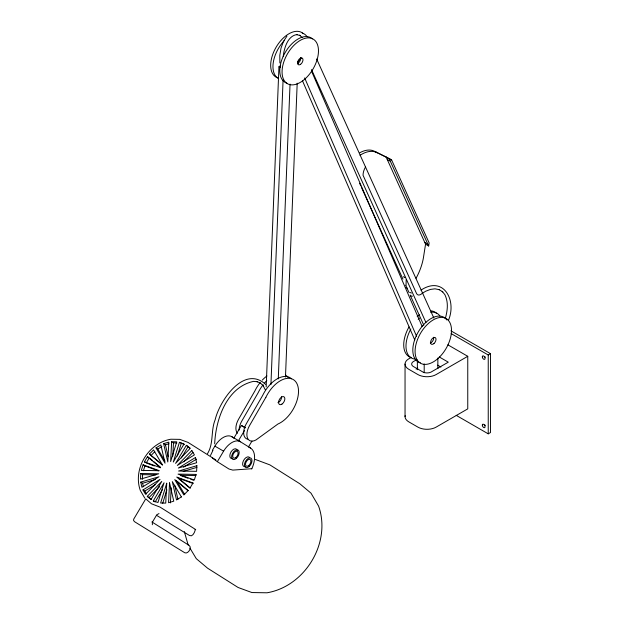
<?xml version="1.0" encoding="UTF-8"?>
<svg xmlns="http://www.w3.org/2000/svg" width="624" height="624" viewBox="0 0 624 624"><rect width="100%" height="100%" fill="white"/><g stroke="black" fill="none" stroke-linecap="round" stroke-linejoin="round"><path stroke-width="0.94" d="M152.342 524.737L152.396 522.155L156.772 514.792L158.987 513.575M266.183 386.88L278.951 66.784L280.566 65.933M270.925 384.641L283.078 80.114M278.281 378.893L290.043 84.092M285.472 377.036L297.196 83.203M297.976 63.749L298.054 61.799M170.438 502.905L171.187 487.781M140.782 473.499L140.494 479.138L158.746 473.788L140.782 473.499L142.607 474.646L155.852 474.856M142.373 479.349L142.607 474.646M171.647 441.737L170.625 461.565L176.764 441.823L171.647 441.737L173.472 442.9L176.881 442.954M172.793 456.113L173.472 442.9M406.201 279.529L406.052 285.168M214.679 443.836C215.764 418.759 227.081 386.997 253.601 381.365L257.65 381.779L256.893 381.545L260.66 383.237M359.861 152.708A31.442 18.151 -60 0 1 374.891 151.492L386.123 157.006L425.56 244.179L423.735 255.739A42.939 24.788 -60 0 1 416.068 278.242M425.56 244.179L428.665 245.973L429.148 242.915L391.599 159.908L374.891 151.492M283.241 56.363C284.193 47.822 287.843 35.599 297.172 34.546L296.829 34.632M445.341 318.56C447.533 310.261 448.609 302.578 444.881 294.684L442.198 291.353L442.775 291.907L439.078 289.583L439.452 289.739L435.029 288.826L430.42 289.427L425.654 291.244L422.479 293.218M448.656 319.839C456.815 299.793 443.235 275.379 420.974 290.129M162.724 503.256L166.881 489.785M143.075 464.786L141.336 470.41L159.299 470.699L143.075 464.786L144.908 465.941L158.426 470.87M143.419 470.761L144.908 465.941M179.431 442.315L173.293 462.049L184.057 443.999L179.431 442.315L184.337 444.592M177.349 456.027L181.256 443.469M212.963 450.333L210.491 455.481M251.729 468.913L252.658 466.752A20.42 11.794 -60 0 0 250.591 448.087L238.532 440.591L244.475 430.599M207.472 453.726C213.868 443.453 210.678 430.661 215.171 419.702C219.64 400.6 244.124 364.619 265.606 384.376M153.332 500.838L164.057 482.765L157.95 502.523L153.332 500.838L155.158 501.985L162.466 489.661M145.61 462.61L144.394 461.838L147.451 456.698L148.668 457.47M149.284 457.852L146.219 462.992L154.331 465.949M186.35 445.325L175.586 463.375L190.102 448.477L186.35 445.325L190.047 448.055M181.319 457.969L188.167 446.48M212.48 450.185L214.89 446.137A17.02 9.828 -60 0 1 231.902 436.761L240.614 441.792A17.02 9.828 -60 0 0 223.603 451.168L217.347 461.69L228.953 469.006L232.791 470.106L251.823 468.71M233.984 437.962L241.41 425.474L245.201 427.666M151.913 521.937L189.056 545.353C192.371 547.451 187.98 554.58 184.681 552.708L134.768 521.836L133.606 520.603L133.684 519.199L145.743 498.865L151.484 503.786L160.04 507.101L195.304 529.316C195.32 530.689 192.894 537.576 189.509 535.517L156.491 515.284M251.979 441.059L248.508 446.885L250.591 448.087M286.931 36.122L283.475 41.434L281.026 48.064L279.802 55.364L279.872 62.962M195.71 529.628L195.156 529.542M301.376 58.009L297.695 61.846L298.467 63.632M149.417 454.132L153.543 449.881L162.583 465.184L149.417 454.132L162.217 464.498M151.25 455.286L154.783 451.643M147.28 496.361L161.764 481.439L151.031 499.512L147.28 496.361L151.616 499.606M149.113 497.507L159.643 486.658M183.76 461.846L192.995 452.361M142.974 489.949L160.025 479.38L145.548 494.309L142.974 489.949L144.799 491.096L146.523 493.997M144.799 491.096L155.36 484.552M156.008 447.899L160.867 444.896L165.048 463.195L156.008 447.899L157.833 449.054L164.97 461.128M157.833 449.054L161.881 446.55M183.425 467.197L196.451 459.163M411.317 357.357L408.821 358.8A12.878 7.433 0 0 0 408.821 369.307L417.924 374.564A12.878 7.433 0 0 0 436.129 374.564L467.758 356.304L467.758 408.868L436.129 427.128A12.878 7.433 0 0 1 417.924 427.128L408.821 421.871A12.878 7.433 0 0 1 405.155 415.646M416.13 359.954L412.948 361.85A6.271 3.619 0 0 0 412.948 366.257L423.205 372.185A6.271 3.619 0 0 0 430.849 372.185L448.282 362.17L439.28 356.975M416.13 369.08L417.791 368.121M451.152 333.583L488.241 354.994L490.519 353.675L490.519 432.518L488.241 433.836L456.206 415.342M163.621 443.656L168.823 442.135L167.801 461.955L163.621 443.656L165.446 444.811L168.16 456.706M165.446 444.811L168.917 443.797M140.743 482.118L158.995 476.759L141.937 487.328L140.743 482.118L142.576 483.265L143.372 486.736M142.576 483.265L155.353 479.513M183.167 471.377L196.88 467.384M180.812 475.277L195.975 475.543M404.929 277.368L405.366 277.399M410.553 295.846L412.519 296.197M296.462 34.593L300.214 35.576L299.512 35.162L302.18 37.565M404.485 277.29L403.346 276.736M255.294 459.436L269.825 464.857L299.793 483.748L311.017 493.178L318.591 506.087C331.57 542.662 305.042 586.349 267.01 592.792L251.901 592.55L238.087 587.48L207.542 568.168L196.279 558.652L189.985 548.168M212.277 457.993L217.347 461.69M144.394 461.838L160.618 467.75L147.451 456.698M180.773 475.589L187.996 478.234M190.71 479.216L193.417 480.207M193.003 483.483L178.55 478.21L190.289 488.054M409.851 292.406L411.419 293.069M386.123 157.006L391.599 159.908M278.951 66.784L280.472 67.657M387.231 159.448L390.335 161.242M424.788 242.455L427.892 244.249M405.974 287.492L407.605 288.436M450.895 330.806L490.519 353.675M447.892 344.838L467.758 356.304M437.65 365.157L440.918 367.045M214.89 446.137L223.603 451.168M241.41 425.474L245.248 427.9M231.902 436.761L234.203 438.212M215.779 459.888L188.003 442.385L179.806 439.366L170.836 439.226C148.34 443.04 132.647 468.881 140.33 490.519L144.823 498.178M150.01 458.468L152.209 460.309M153.668 461.534L160.251 467.064M177.317 481.393L188.323 490.628M260.333 382.996L263.351 385.921M176.584 480.776L184.704 494.489M263.102 385.632L265.255 389.688M389.228 158.8L428.665 245.973M316.633 58.952L433.883 318.1M311.516 69.599L425.95 322.538M359.564 183.238L360.766 185.897M361.569 187.676L402.925 279.084M405.733 285.301L408.946 292.399M410.155 295.066L423.805 325.237M311.423 70.91L422.222 326.664M304.668 77.938L416.621 336.375M302.437 80.675L414.781 340.002M188.214 545.15L184.306 531.57M174.759 485.511L177.918 499.255M488.241 354.994L488.241 433.836M437.853 358.012L437.853 368.675M424.195 363.964L424.195 372.684M417.37 360.017L417.37 369.704M405.046 364.057L405.046 416.614M420.326 362.762A25.748 14.867 -60 0 1 418.837 330.985A25.748 14.867 -60 0 1 446.792 319.964M433.641 337.249A3.838 2.215 -60 0 1 430.318 343.005M431.02 310.853A25.748 14.867 -60 0 1 436.652 313.459M410.459 357.271A25.748 14.867 -60 0 1 409.048 326.89M417.206 316.735A25.748 14.867 -60 0 1 419.546 314.847M430.716 312.242A25.748 14.867 -60 0 1 439.967 316.017M415.093 359.096A25.748 14.867 -60 0 1 410.849 329.035M418.189 319.254A25.748 14.867 -60 0 1 419.484 318.045M485.277 425.607A1.934 1.115 60 0 1 484.778 424.741M485.277 357.279A1.934 1.115 60 0 1 484.778 356.413M232.541 458.484A5.366 3.097 -60 0 1 230.981 452.01A5.366 3.097 -60 0 1 237.292 450.497M245.341 466.565A5.366 3.097 -60 0 1 243.446 460.699A5.366 3.097 -60 0 1 249.733 457.712M281.619 396.653A4.462 2.574 -60 0 1 277.922 402.683M291.525 378.807A25.748 14.867 -60 0 0 262.634 395.491L246.34 423.712A12.971 7.488 -60 0 0 247.728 439.202M285.402 375.024A25.748 14.867 -60 0 1 288.054 377.372M263.164 384.696A25.748 14.867 -60 0 0 258.086 392.863L241.792 421.083A12.971 7.488 -60 0 0 239.101 430.123M264.358 383.245A25.748 14.867 -60 0 1 266.83 380.64M259.943 382.832A25.748 14.867 -60 0 0 254.857 390.998L238.571 419.219A12.971 7.488 -60 0 0 237.424 433.251M262.337 380.055A25.748 14.867 -60 0 1 266.932 375.983M277.805 77.891A25.748 14.867 -60 0 1 276.011 47.377A25.748 14.867 -60 0 1 303.326 33.673M302.242 33.049A25.748 14.867 -60 0 1 307.164 36.855M278.288 78.421A25.748 14.867 -60 0 1 284.193 40.724M286.907 83.148A25.748 14.867 -60 0 1 285.113 52.634A25.748 14.867 -60 0 1 312.437 38.93M300.495 57.424A3.838 2.215 -60 0 1 297.632 63.375M422.534 293.03A6.435 3.713 -60 0 1 416.59 293.615L363.051 175.282A11.638 6.724 -60 0 1 365.516 166.998M360.04 155.275A31.442 18.151 -60 0 1 377.169 152.81M166.725 483.249L165.734 503.1L160.618 503.014L166.725 483.249M169.549 482.859L168.566 502.702L173.761 501.181L169.549 482.859M196.888 465.699L196.607 471.338L178.604 471.026L196.888 465.699M196.053 474.427L194.306 480.051L178.051 474.115L196.053 474.427M265.855 397.348L249.561 425.568A12.971 7.488 -60 0 0 247.58 438.259A12.971 7.488 -60 0 0 256.051 439.904L277.922 424.024A25.748 14.867 -60 0 0 297.125 384.049A25.748 14.867 -60 0 0 265.855 397.348M192.995 482.999L189.938 488.14L176.732 477.064L192.995 482.999M187.964 490.706L183.838 494.957L174.767 479.63L187.964 490.706M191.833 450.528L177.317 465.434L194.415 454.888L191.833 450.528M181.381 496.938L176.522 499.941L172.302 481.619L181.381 496.938M195.445 457.509L178.355 468.055L196.638 462.719L195.445 457.509M438.009 358.48A25.748 14.867 -60 0 0 446.176 318.591A25.748 14.867 -60 0 0 415.709 345.602A25.748 14.867 -60 0 0 438.009 358.48M434 343.512A3.838 2.215 -60 0 0 435.217 337.568A3.838 2.215 -60 0 0 430.677 341.593A3.838 2.215 -60 0 0 434 343.512M482.321 425.162A1.934 1.115 60 0 0 484.372 427.705A1.934 1.115 60 0 0 484.372 424.975A1.934 1.115 60 0 0 482.321 425.162M482.321 356.834A1.934 1.115 60 0 0 484.372 359.377A1.934 1.115 60 0 0 484.372 356.647A1.934 1.115 60 0 0 482.321 356.834M236.309 458.445A5.366 3.097 -60 0 0 238.15 450.091A5.366 3.097 -60 0 0 231.761 455.582A5.366 3.097 -60 0 0 236.309 458.445M236.044 457.361A3.814 2.2 -60 0 0 237.354 451.433A3.814 2.2 -60 0 0 232.822 455.325A3.814 2.2 -60 0 0 236.044 457.361M248.843 465.434A3.814 2.2 -60 0 0 250.154 459.506A3.814 2.2 -60 0 0 245.622 463.406A3.814 2.2 -60 0 0 248.843 465.434M249.101 466.518A5.366 3.097 -60 0 0 250.949 458.172A5.366 3.097 -60 0 0 244.561 463.655A5.366 3.097 -60 0 0 249.101 466.518M281.962 404.11A4.462 2.574 -60 0 0 284.294 397.059A4.462 2.574 -60 0 0 278.85 400.725A4.462 2.574 -60 0 0 281.962 404.11M302.64 80.855A25.748 14.867 -60 0 0 314.707 40.24A25.748 14.867 -60 0 0 283.444 63.047A25.748 14.867 -60 0 0 302.64 80.855M300.62 64.288A3.838 2.215 -60 0 0 302.422 58.227A3.838 2.215 -60 0 0 297.757 61.628A3.838 2.215 -60 0 0 300.62 64.288"/></g></svg>
